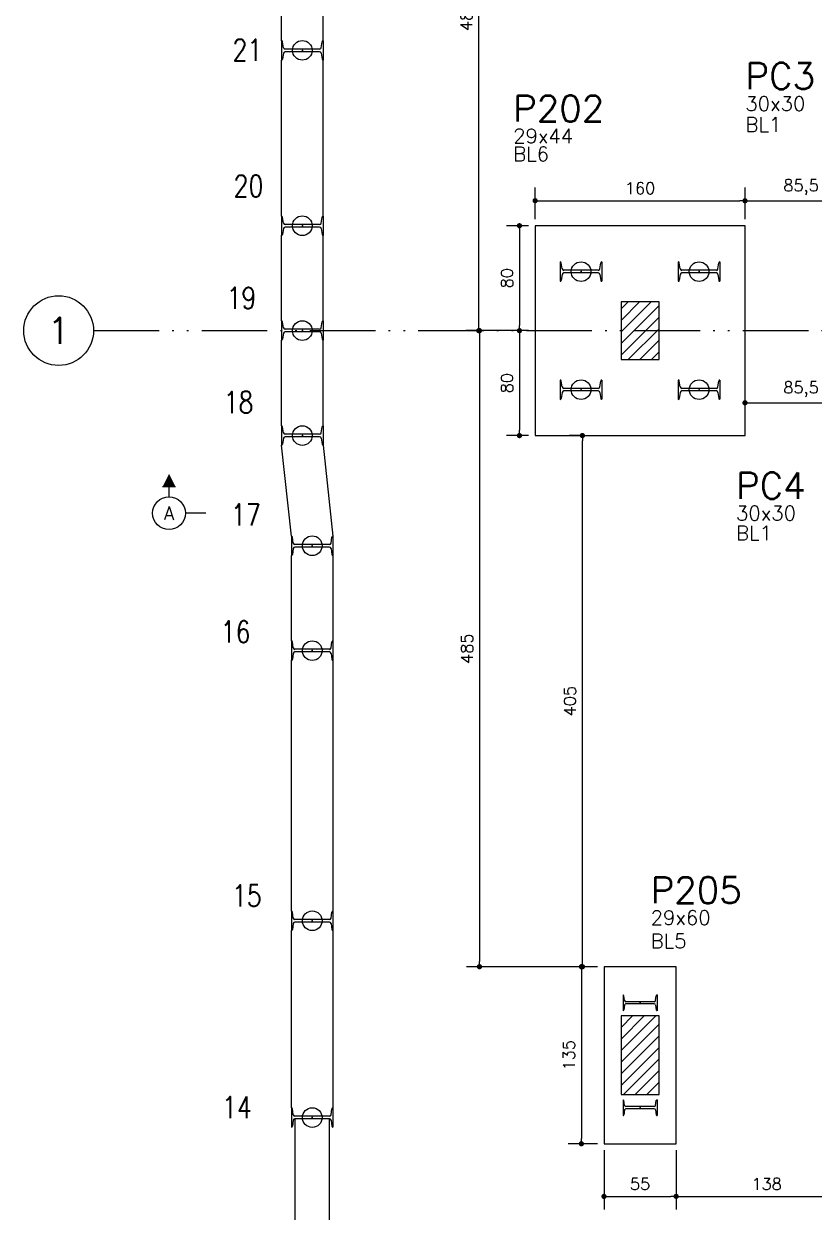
# Model space of a CAD drawing. Extents: x -15987 to 10953, y -16747 to -1189.
# Drawn here: x -6 to 597, y -16261 to -15355 of the extents above; entities that cross this region are included whole.
import ezdxf
from ezdxf.enums import TextEntityAlignment as Align

# ---------------------------------------------------------------- set-up
doc = ezdxf.new("R2010")
doc.units = 0
doc.header["$LTSCALE"] = 25
doc.linetypes.add('ESTILO_TQS_0004', pattern=[3.3, 2, -0.4, 0.05, -0.4, 0.05, -0.4])
for name, color, linetype in [('BLOCO', 3, 'Continuous'), ('COTA', 1, 'Continuous'), ('EIXOS', 1, 'ESTILO_TQS_0004'), ('H5', 1, 'Continuous'), ('IND-EIXOS', 2, 'Continuous'), ('LINHA-FINA', 1, 'Continuous'), ('Linha_media', 4, 'Continuous'), ('P-D', 2, 'Continuous'), ('P-N', 5, 'Continuous'), ('PENA_6', 6, 'Continuous'), ('PIL-N', 4, 'Continuous'), ('PROJ', 252, 'Continuous'), ('SOLO-FUNDAÇOES', 7, 'Continuous'), ('SOLOD-TEXTO-007', 7, 'Continuous'), ('TEXT-EIXOS', 3, 'Continuous')]:
    doc.layers.add(name, color=color, linetype=linetype)
doc.styles.add('COTA', font='romans.shx')
doc.styles.add('ROMANS', font='ROMANS')
doc.styles.get("Standard").update_dxf_attribs({"font": 'romans.shx'})
doc.dimstyles.new('forma', dxfattribs={"dimscale": 5, "dimtxt": 1.8, "dimasz": 0.8, "dimexe": 2, "dimexo": 1, "dimgap": 1, "dimtad": 1, "dimdec": 1, "dimzin": 9, "dimtxsty": 'COTA', "dimblk1": 'DOT', "dimblk2": 'DOT', "dimsah": 1, "dimcen": 0, "dimdle": 1, "dimclrd": 256, "dimclre": 256, "dimclrt": 2, "dimadec": 0, "dimazin": 0, "dimtfac": 1, "dimtdec": 0, "dimtmove": 0, "dimatfit": 3, "dimfxl": 1, "dimtolj": 1, "dimtzin": 0, "dimarcsym": 0})
pattern_1 = [(45, (199.517, -15044.5974), (-4.419417, 4.419417), [])]

# ---------------------------------------------------------------- blocks, each defined once
blk = doc.blocks.new('perfilW310x52')
at = {"layer": 'PROJ', "linetype": 'Continuous'}
for p, q in [((-0.0836, 0.1585), (0.0636, 0.1585)), ((-0.0305, 0.1439), (-0.0761, 0.151)), ((-0.02, 0.1316), (-0.02, -0.1316)), ((0, 0.1316), (0, -0.1316)), ((0.0106, 0.1439), (0.0562, 0.151)), ((-0.0836, -0.1585), (0.0636, -0.1585)), ((-0.0305, -0.1439), (-0.0761, -0.151)), ((0.0106, -0.1439), (0.0562, -0.151))]:
    blk.add_line(p, q, dxfattribs=at)
at = {"layer": 'PROJ'}
blk.add_circle((-0.01, 0), 0.075, dxfattribs=at)
at = {"layer": 'PROJ', "linetype": 'Continuous'}
for centre, radius, start, end in [((-0.0761, 0.1585), 0.00749, 180, 270), ((-0.0324, 0.1316), 0.0125, 0, 81.15819), ((0.0125, 0.1316), 0.0125, 98.84181, 180), ((0.0562, 0.1585), 0.00749, 270, 0), ((-0.0761, -0.1585), 0.00749, 90, 180), ((-0.0324, -0.1316), 0.0125, 278.84181, 0), ((0.0125, -0.1316), 0.0125, 180, 261.15819), ((0.0562, -0.1585), 0.00749, 0, 90)]:
    blk.add_arc(centre, radius, start, end, dxfattribs=at)
at = {"layer": 'PROJ'}
blk.add_point((-0.01, 0), dxfattribs=at)
blk = doc.blocks.new('A$C0151072e')
at = {"layer": 'LINHA-FINA'}
for points in [[(521.53, -773.66), (521.53, -678.38)], [(553.23, -773.66), (553.23, -678.38)], [(521.53, -907.38), (521.53, -788.38)], [(553.23, -907.38), (553.23, -788.38)], [(521.53, -987.35), (521.53, -922.06)], [(553.23, -987.35), (553.23, -922.06)], [(521.53, -1067.38), (521.53, -1002.08)], [(553.23, -1067.38), (553.23, -1002.08)], [(529.03, -1151.38), (521.53, -1082.11)], [(553.23, -1082.11), (560.73, -1151.38)], [(529.03, -1231.38), (529.03, -1166.11)], [(560.73, -1166.11), (560.73, -1231.38)], [(529.03, -1437.38), (529.03, -1246.11)], [(560.73, -1246.11), (560.73, -1437.38)], [(529.03, -1587.38), (529.03, -1452.11)], [(560.73, -1452.11), (560.73, -1587.38)], [(531.88, -1712.55), (531.88, -1595.74)], [(557.88, -1595.74), (557.88, -1712.55)]]:
    blk.add_lwpolyline(points, dxfattribs=at)
at = {"layer": 'SOLO-FUNDAÇOES', "color": 111, "xscale": 100, "yscale": 100, "zscale": 100, "rotation": 270}
for p in [(537.38, -782.02), (537.38, -915.74), (537.38, -995.72), (537.38, -1075.74), (544.88, -1159.74), (544.88, -1239.74), (544.88, -1445.74), (544.88, -1595.74)]:
    blk.add_blockref('perfilW310x52', p, dxfattribs=at)
at = {"layer": 'SOLOD-TEXTO-007', "style": 'ROMANS', "width": 0.8}
for s, p in [('21', (484.14, -788.97)), ('20', (485.01, -892.72)), ('19', (479.59, -978.04)), ('18', (477.4, -1057.55)), ('17', (483.08, -1143.41)), ('16', (475.21, -1232.62)), ('15', (483.72, -1433.76)), ('14', (476.16, -1595.22))]:
    blk.add_text(s, height=16.5, dxfattribs=at).set_placement(p)
blk = doc.blocks.new('_Dot')
at = {"color": 0, "linetype": 'ByBlock', "lineweight": -2}
blk.add_line((-0.5, 0), (-1, 0), dxfattribs=at)
at = {"color": 0, "linetype": 'ByBlock', "const_width": 0.5}
blk.add_lwpolyline([(-0.25, 0, 1), (0.25, 0, 1)], format="xyb", close=True, dxfattribs=at)
blk = doc.blocks.new('*D467')
at = {"layer": 'COTA', "lineweight": -2, "transparency": 16777216}
for p, q in [((384.02, -15504.1), (384.02, -15480.02)), ((544.02, -15504.1), (544.02, -15480.02)), ((388.02, -15490.02), (540.02, -15490.02))]:
    blk.add_line(p, q, dxfattribs=at)
at = {"layer": 'Defpoints', "color": 0, "transparency": 16777216}
for p in [(544.02, -15490.02), (384.02, -15509.1), (544.02, -15509.1)]:
    blk.add_point(p, dxfattribs=at)
at = {"layer": 'COTA', "lineweight": -2, "transparency": 16777216, "xscale": 4, "yscale": 4, "zscale": 4, "rotation": 180}
blk.add_blockref('_Dot', (384.02, -15490.02), dxfattribs=at)
at = {"layer": 'COTA', "lineweight": -2, "transparency": 16777216, "xscale": 4, "yscale": 4, "zscale": 4}
blk.add_blockref('_Dot', (544.02, -15490.02), dxfattribs=at)
at = {"layer": 'COTA', "color": 2, "transparency": 16777216, "insert": (464.02, -15480.52), "char_height": 9, "attachment_point": 5, "style": 'COTA'}
blk.add_mtext('\\A1;160 ', dxfattribs=at)
blk = doc.blocks.new('*D468')
at = {"layer": 'COTA', "lineweight": -2, "transparency": 16777216}
for p, q in [((544.02, -15504.1), (544.02, -15480.02)), ((629.52, -15485.02), (629.52, -15480.02)), ((548.02, -15490.02), (625.52, -15490.02))]:
    blk.add_line(p, q, dxfattribs=at)
at = {"layer": 'Defpoints', "color": 0, "transparency": 16777216}
for p in [(629.52, -15490.02), (629.52, -15490.02), (544.02, -15509.1)]:
    blk.add_point(p, dxfattribs=at)
at = {"layer": 'COTA', "lineweight": -2, "transparency": 16777216, "xscale": 4, "yscale": 4, "zscale": 4, "rotation": 180}
blk.add_blockref('_Dot', (544.02, -15490.02), dxfattribs=at)
at = {"layer": 'COTA', "lineweight": -2, "transparency": 16777216, "xscale": 4, "yscale": 4, "zscale": 4}
blk.add_blockref('_Dot', (629.52, -15490.02), dxfattribs=at)
at = {"layer": 'COTA', "color": 2, "transparency": 16777216, "insert": (586.77, -15479.66), "char_height": 9, "attachment_point": 5, "style": 'COTA'}
blk.add_mtext('\\A1;85,5 ', dxfattribs=at)
blk = doc.blocks.new('perfilW250x38-5')
at = {"layer": 'PROJ', "linetype": 'Continuous'}
for p, q in [((0.0856, 0.0655), (0.2064, 0.0655)), ((0.1292, 0.0536), (0.0918, 0.0594)), ((0.1378, 0.0434), (0.1378, -0.1724)), ((0.1542, 0.0434), (0.1542, -0.1724)), ((0.1629, 0.0536), (0.2003, 0.0594)), ((0.0856, -0.1945), (0.2064, -0.1945)), ((0.1292, -0.1825), (0.0918, -0.1883)), ((0.1629, -0.1825), (0.2003, -0.1883))]:
    blk.add_line(p, q, dxfattribs=at)
for centre, radius, start, end in [((0.0918, 0.0655), 0.00614, 180, 270), ((0.1276, 0.0434), 0.0102, 0, 81.15819), ((0.1644, 0.0434), 0.0102, 98.84181, 180), ((0.2003, 0.0655), 0.00614, 270, 0), ((0.1276, -0.1724), 0.0102, 278.84181, 0), ((0.1644, -0.1724), 0.0102, 180, 261.15819), ((0.0918, -0.1945), 0.00614, 90, 180), ((0.2003, -0.1945), 0.00614, 0, 90)]:
    blk.add_arc(centre, radius, start, end, dxfattribs=at)
at = {"layer": 'PROJ'}
blk.add_point((0.146, -0.0645), dxfattribs=at)
blk = doc.blocks.new('*D469')
at = {"layer": 'COTA', "lineweight": -2, "transparency": 16777216}
for p, q in [((436.52, -16214.1), (436.52, -16259.23)), ((491.52, -16214.1), (491.52, -16259.23)), ((440.52, -16249.23), (487.52, -16249.23))]:
    blk.add_line(p, q, dxfattribs=at)
at = {"layer": 'Defpoints', "color": 0, "transparency": 16777216}
for p in [(436.52, -16209.1), (491.52, -16209.1), (491.52, -16249.23)]:
    blk.add_point(p, dxfattribs=at)
at = {"layer": 'COTA', "lineweight": -2, "transparency": 16777216, "xscale": 4, "yscale": 4, "zscale": 4, "rotation": 180}
blk.add_blockref('_Dot', (436.52, -16249.23), dxfattribs=at)
at = {"layer": 'COTA', "lineweight": -2, "transparency": 16777216, "xscale": 4, "yscale": 4, "zscale": 4}
blk.add_blockref('_Dot', (491.52, -16249.23), dxfattribs=at)
at = {"layer": 'COTA', "color": 2, "transparency": 16777216, "insert": (464.02, -16239.73), "char_height": 9, "attachment_point": 5, "style": 'COTA'}
blk.add_mtext('\\A1;55 ', dxfattribs=at)
blk = doc.blocks.new('*D470')
at = {"layer": 'COTA', "lineweight": -2, "transparency": 16777216}
for p, q in [((629.52, -16211.6), (629.52, -16259.23)), ((491.52, -16214.1), (491.52, -16259.23)), ((495.52, -16249.23), (625.52, -16249.23))]:
    blk.add_line(p, q, dxfattribs=at)
at = {"layer": 'Defpoints', "color": 0, "transparency": 16777216}
for p in [(491.52, -16209.1), (629.52, -16206.6), (629.52, -16249.23)]:
    blk.add_point(p, dxfattribs=at)
at = {"layer": 'COTA', "lineweight": -2, "transparency": 16777216, "xscale": 4, "yscale": 4, "zscale": 4, "rotation": 180}
blk.add_blockref('_Dot', (491.52, -16249.23), dxfattribs=at)
at = {"layer": 'COTA', "lineweight": -2, "transparency": 16777216, "xscale": 4, "yscale": 4, "zscale": 4}
blk.add_blockref('_Dot', (629.52, -16249.23), dxfattribs=at)
at = {"layer": 'COTA', "color": 2, "transparency": 16777216, "insert": (560.52, -16239.73), "char_height": 9, "attachment_point": 5, "style": 'COTA'}
blk.add_mtext('\\A1;138 ', dxfattribs=at)
blk = doc.blocks.new('*D471')
at = {"layer": 'COTA', "lineweight": -2, "transparency": 16777216}
for p, q in [((431.52, -16074.1), (409.27, -16074.1)), ((419.27, -16078.1), (419.27, -16205.1)), ((431.52, -16209.1), (409.27, -16209.1))]:
    blk.add_line(p, q, dxfattribs=at)
at = {"layer": 'Defpoints', "color": 0, "transparency": 16777216}
for p in [(436.52, -16074.1), (419.27, -16209.1), (436.52, -16209.1)]:
    blk.add_point(p, dxfattribs=at)
at = {"layer": 'COTA', "lineweight": -2, "transparency": 16777216, "xscale": 4, "yscale": 4, "zscale": 4}
for p, rotation in [((419.27, -16074.1), 90), ((419.27, -16209.1), 270)]:
    blk.add_blockref('_Dot', p, dxfattribs=dict(at, rotation=rotation))
at = {"layer": 'COTA', "color": 2, "transparency": 16777216, "insert": (409.77, -16141.6), "char_height": 9, "attachment_point": 5, "rotation": 90, "style": 'COTA'}
blk.add_mtext('\\A1;135 ', dxfattribs=at)
blk = doc.blocks.new('*D472')
at = {"layer": 'COTA', "lineweight": -2, "transparency": 16777216}
for p, q in [((419.59, -15669.1), (410.04, -15669.1)), ((420.04, -16070.1), (420.04, -15673.1)), ((431.52, -16074.1), (410.04, -16074.1))]:
    blk.add_line(p, q, dxfattribs=at)
at = {"layer": 'Defpoints', "color": 0, "transparency": 16777216}
for p in [(420.04, -15669.1), (424.59, -15669.1), (436.52, -16074.1)]:
    blk.add_point(p, dxfattribs=at)
at = {"layer": 'COTA', "lineweight": -2, "transparency": 16777216, "xscale": 4, "yscale": 4, "zscale": 4}
for p, rotation in [((420.04, -15669.1), 90), ((420.04, -16074.1), 270)]:
    blk.add_blockref('_Dot', p, dxfattribs=dict(at, rotation=rotation))
at = {"layer": 'COTA', "color": 2, "transparency": 16777216, "insert": (410.54, -15871.6), "char_height": 9, "attachment_point": 5, "rotation": 90, "style": 'COTA'}
blk.add_mtext('\\A1;405 ', dxfattribs=at)
blk = doc.blocks.new('*D473')
at = {"layer": 'COTA', "lineweight": -2, "transparency": 16777216}
for p, q in [((379.02, -15589.1), (331.57, -15589.1)), ((341.57, -15593.1), (341.57, -16070.1)), ((431.52, -16074.1), (331.57, -16074.1))]:
    blk.add_line(p, q, dxfattribs=at)
at = {"layer": 'Defpoints', "color": 0, "transparency": 16777216}
for p in [(384.02, -15589.1), (341.57, -16074.1), (436.52, -16074.1)]:
    blk.add_point(p, dxfattribs=at)
at = {"layer": 'COTA', "lineweight": -2, "transparency": 16777216, "xscale": 4, "yscale": 4, "zscale": 4}
for p, rotation in [((341.57, -15589.1), 90), ((341.57, -16074.1), 270)]:
    blk.add_blockref('_Dot', p, dxfattribs=dict(at, rotation=rotation))
at = {"layer": 'COTA', "color": 2, "transparency": 16777216, "insert": (332.07, -15831.6), "char_height": 9, "attachment_point": 5, "rotation": 90, "style": 'COTA'}
blk.add_mtext('\\A1;485 ', dxfattribs=at)
blk = doc.blocks.new('*D474')
at = {"layer": 'COTA', "lineweight": -2, "transparency": 16777216}
for p, q in [((431.52, -15109.09), (331.06, -15109.09)), ((341.06, -15585.1), (341.06, -15113.09)), ((379.02, -15589.1), (331.06, -15589.1))]:
    blk.add_line(p, q, dxfattribs=at)
at = {"layer": 'Defpoints', "color": 0, "transparency": 16777216}
for p in [(341.06, -15109.09), (436.52, -15109.09), (384.02, -15589.1)]:
    blk.add_point(p, dxfattribs=at)
at = {"layer": 'COTA', "lineweight": -2, "transparency": 16777216, "xscale": 4, "yscale": 4, "zscale": 4}
for p, rotation in [((341.06, -15109.09), 90), ((341.06, -15589.1), 270)]:
    blk.add_blockref('_Dot', p, dxfattribs=dict(at, rotation=rotation))
at = {"layer": 'COTA', "color": 2, "transparency": 16777216, "insert": (331.56, -15349.1), "char_height": 9, "attachment_point": 5, "rotation": 90, "style": 'COTA'}
blk.add_mtext('\\A1;480 ', dxfattribs=at)
blk = doc.blocks.new('*D481')
at = {"layer": 'COTA', "lineweight": -2, "transparency": 16777216}
for p, q in [((379.02, -15509.1), (362.05, -15509.1)), ((372.05, -15513.1), (372.05, -15585.1)), ((379.02, -15589.1), (362.05, -15589.1))]:
    blk.add_line(p, q, dxfattribs=at)
at = {"layer": 'Defpoints', "color": 0, "transparency": 16777216}
for p in [(384.02, -15509.1), (372.05, -15589.1), (384.02, -15589.1)]:
    blk.add_point(p, dxfattribs=at)
at = {"layer": 'COTA', "lineweight": -2, "transparency": 16777216, "xscale": 4, "yscale": 4, "zscale": 4}
for p, rotation in [((372.05, -15509.1), 90), ((372.05, -15589.1), 270)]:
    blk.add_blockref('_Dot', p, dxfattribs=dict(at, rotation=rotation))
at = {"layer": 'COTA', "color": 2, "transparency": 16777216, "insert": (362.55, -15549.1), "char_height": 9, "attachment_point": 5, "rotation": 90, "style": 'COTA'}
blk.add_mtext('\\A1;80 ', dxfattribs=at)
blk = doc.blocks.new('*D482')
at = {"layer": 'COTA', "lineweight": -2, "transparency": 16777216}
for p, q in [((379.02, -15589.1), (362.05, -15589.1)), ((372.05, -15593.1), (372.05, -15665.1)), ((379.02, -15669.1), (362.05, -15669.1))]:
    blk.add_line(p, q, dxfattribs=at)
at = {"layer": 'Defpoints', "color": 0, "transparency": 16777216}
for p in [(384.02, -15589.1), (372.05, -15669.1), (384.02, -15669.1)]:
    blk.add_point(p, dxfattribs=at)
at = {"layer": 'COTA', "lineweight": -2, "transparency": 16777216, "xscale": 4, "yscale": 4, "zscale": 4}
for p, rotation in [((372.05, -15589.1), 90), ((372.05, -15669.1), 270)]:
    blk.add_blockref('_Dot', p, dxfattribs=dict(at, rotation=rotation))
at = {"layer": 'COTA', "color": 2, "transparency": 16777216, "insert": (362.55, -15629.1), "char_height": 9, "attachment_point": 5, "rotation": 90, "style": 'COTA'}
blk.add_mtext('\\A1;80 ', dxfattribs=at)
blk = doc.blocks.new('*D483')
at = {"layer": 'COTA', "lineweight": -2, "transparency": 16777216}
for p, q in [((629.52, -15626.6), (629.52, -15654.11)), ((544.02, -15664.1), (544.02, -15634.11)), ((548.02, -15644.11), (625.52, -15644.11))]:
    blk.add_line(p, q, dxfattribs=at)
at = {"layer": 'Defpoints', "color": 0, "transparency": 16777216}
for p in [(629.52, -15621.6), (629.52, -15644.11), (544.02, -15669.1)]:
    blk.add_point(p, dxfattribs=at)
at = {"layer": 'COTA', "lineweight": -2, "transparency": 16777216, "xscale": 4, "yscale": 4, "zscale": 4, "rotation": 180}
blk.add_blockref('_Dot', (544.02, -15644.11), dxfattribs=at)
at = {"layer": 'COTA', "lineweight": -2, "transparency": 16777216, "xscale": 4, "yscale": 4, "zscale": 4}
blk.add_blockref('_Dot', (629.52, -15644.11), dxfattribs=at)
at = {"layer": 'COTA', "color": 2, "transparency": 16777216, "insert": (586.77, -15633.75), "char_height": 9, "attachment_point": 5, "style": 'COTA'}
blk.add_mtext('\\A1;85,5 ', dxfattribs=at)
blk = doc.blocks.new('seção_esq')
at = {"layer": 'Linha_media'}
for p, q in [((1, 4), (-1, 4)), ((0, 2.5), (0, 4)), ((5.62, 0), (2.5, 0))]:
    blk.add_line(p, q, dxfattribs=at)
blk.add_circle((0, 0), 2.5, dxfattribs=at)
blk.add_solid([(1, 4), (0, 6), (-1, 4)], dxfattribs=at)
blk = doc.blocks.new('atrib_seção')
at = {"layer": 'Linha_media', "style": 'ROMANS'}
blk.add_attdef('X', text='', height=2, dxfattribs=at).set_placement((0, 0), align=Align.MIDDLE)

msp = doc.modelspace()

# ---------------------------------------------------------------- hatches: boundary and pattern name
at = {"layer": 'H5'}
h = msp.add_hatch(dxfattribs=at)
h.set_pattern_fill('ANSI31', color=256, scale=50, style=0)
h.set_pattern_definition(pattern_1)
h.paths.add_polyline_path([(478.52, -15567.1), (449.52, -15567.1), (449.52, -15611.1), (478.52, -15611.1)])
h = msp.add_hatch(dxfattribs=at)
h.set_pattern_fill('ANSI31', color=256, scale=50, style=0)
h.set_pattern_definition(pattern_1)
h.paths.add_polyline_path([(478.52, -16171.59), (478.52, -16111.6), (449.52, -16111.6), (449.52, -16171.59)])

# ---------------------------------------------------------------- linework, layer by layer
at = {"layer": 'BLOCO', "linetype": 'Continuous'}
for points in [[(384.02, -15669.1), (544.02, -15669.1), (544.02, -15509.1), (384.02, -15509.1), (384.02, -15669.1)], [(436.52, -16209.1), (491.52, -16209.1), (491.52, -16074.1), (436.52, -16074.1), (436.52, -16209.1)]]:
    msp.add_lwpolyline(points, dxfattribs=at)
at = {"layer": 'EIXOS'}
msp.add_line((47.3, -15589.08), (4501.03, -15589.08), dxfattribs=at)
at = {"layer": 'IND-EIXOS'}
msp.add_circle((20.71, -15589.08), 26.59, dxfattribs=at)
at = {"layer": 'P-N', "linetype": 'Continuous'}
for points in [[(449.52, -15611.1), (478.52, -15611.1), (478.52, -15567.1), (449.52, -15567.1), (449.52, -15611.1)], [(449.52, -16171.59), (478.52, -16171.59), (478.52, -16111.6), (449.52, -16111.6), (449.52, -16171.59)]]:
    msp.add_lwpolyline(points, dxfattribs=at)

# ---------------------------------------------------------------- block references
at = {"layer": 'COTA', "xscale": 5, "yscale": 5, "zscale": 5}
msp.add_blockref('seção_esq', (104.87, -15728.27), dxfattribs=at)
msp.add_blockref('atrib_seção', (104.87, -15728.27), dxfattribs=at).add_auto_attribs({'X': 'A'})
at = {"layer": 'PENA_6'}
msp.add_blockref('A$C0151072e', (-330.86, -14594.35), dxfattribs=at)
at = {"layer": 'SOLO-FUNDAÇOES', "color": 111, "xscale": 100, "yscale": 100, "zscale": 100, "rotation": 270}
for name, p in [('perfilW310x52', (419.02, -15545.1)), ('perfilW310x52', (509.02, -15545.1)), ('perfilW310x52', (419.02, -15635.1)), ('perfilW310x52', (509.02, -15635.1)), ('perfilW250x38-5', (470.47, -16087)), ('perfilW250x38-5', (470.47, -16167))]:
    msp.add_blockref(name, p, dxfattribs=at)

# ---------------------------------------------------------------- texts
at = {"layer": 'P-D', "linetype": 'Continuous'}
for s, p in [('30x30', (544.3, -15421.5)), ('BL1', (544.36, -15437.43)), ('29x44', (367.25, -15446.23)), ('BL6', (367.25, -15459.84)), ('30x30', (537.18, -15733.78)), ('BL1', (537.18, -15748.96)), ('29x60', (472.08, -16042.21)), ('BL5', (472.08, -16059.94))]:
    msp.add_text(s, height=11, dxfattribs=at).set_placement(p)
at = {"layer": 'PIL-N', "linetype": 'Continuous'}
for s, p in [('PC3', (544.3, -15405)), ('P202', (367.25, -15429.73)), ('PC4', (537.18, -15717.28)), ('P205', (472.08, -16025.71))]:
    msp.add_text(s, height=20, dxfattribs=at).set_placement(p)
at = {"layer": 'TEXT-EIXOS'}
msp.add_text('1', height=20, dxfattribs=at).set_placement((20.71, -15589.08), align=Align.MIDDLE_CENTER)

# ---------------------------------------------------------------- dimensions: what is measured, and where the dimension line sits
at = {"layer": 'COTA'}
for base, p1, p2, override, picture, middle in [((341.06, -15109.09), (384.02, -15589.1), (436.52, -15109.09), {"dimpost": ' '}, '*D474', (331.56, -15349.1)), ((372.05, -15589.1), (384.02, -15509.1), (384.02, -15589.1), {"dimpost": ' '}, '*D481', (362.55, -15549.1)), ((341.57, -16074.1), (384.02, -15589.1), (436.52, -16074.1), {"dimpost": ' '}, '*D473', (332.07, -15831.6)), ((372.05, -15669.1), (384.02, -15589.1), (384.02, -15669.1), {"dimpost": ' ', "dimtmove": 1}, '*D482', (362.55, -15629.1)), ((420.04, -15669.1), (436.52, -16074.1), (424.59, -15669.1), {"dimpost": ' '}, '*D472', (410.54, -15871.6)), ((419.27, -16209.1), (436.52, -16074.1), (436.52, -16209.1), {"dimpost": ' '}, '*D471', (409.77, -16141.6))]:
    dim = msp.add_linear_dim(base=base, p1=p1, p2=p2, angle=90, dimstyle='forma', override=override, dxfattribs=at)
    dim.commit()
    dim.dimension.update_dxf_attribs({"geometry": picture, "text_midpoint": middle})
for base, p1, p2, override, picture, middle in [((544.02, -15490.02), (384.02, -15509.1), (544.02, -15509.1), {"dimpost": ' '}, '*D467', (464.02, -15480.52)), ((629.52, -15490.02), (544.02, -15509.1), (629.52, -15490.02), {"dimpost": ' ', "dimtmove": 1}, '*D468', (586.77, -15479.66)), ((629.52, -15644.11), (544.02, -15669.1), (629.52, -15621.6), {"dimpost": ' '}, '*D483', (586.77, -15633.75)), ((491.52, -16249.23), (436.52, -16209.1), (491.52, -16209.1), {"dimpost": ' '}, '*D469', (464.02, -16239.73)), ((629.52, -16249.23), (491.52, -16209.1), (629.52, -16206.6), {"dimpost": ' ', "dimtmove": 1}, '*D470', (560.52, -16239.73))]:
    dim = msp.add_linear_dim(base=base, p1=p1, p2=p2, dimstyle='forma', override=override, dxfattribs=at)
    dim.commit()
    dim.dimension.update_dxf_attribs({"geometry": picture, "text_midpoint": middle})

doc.saveas('drawing.dxf')
